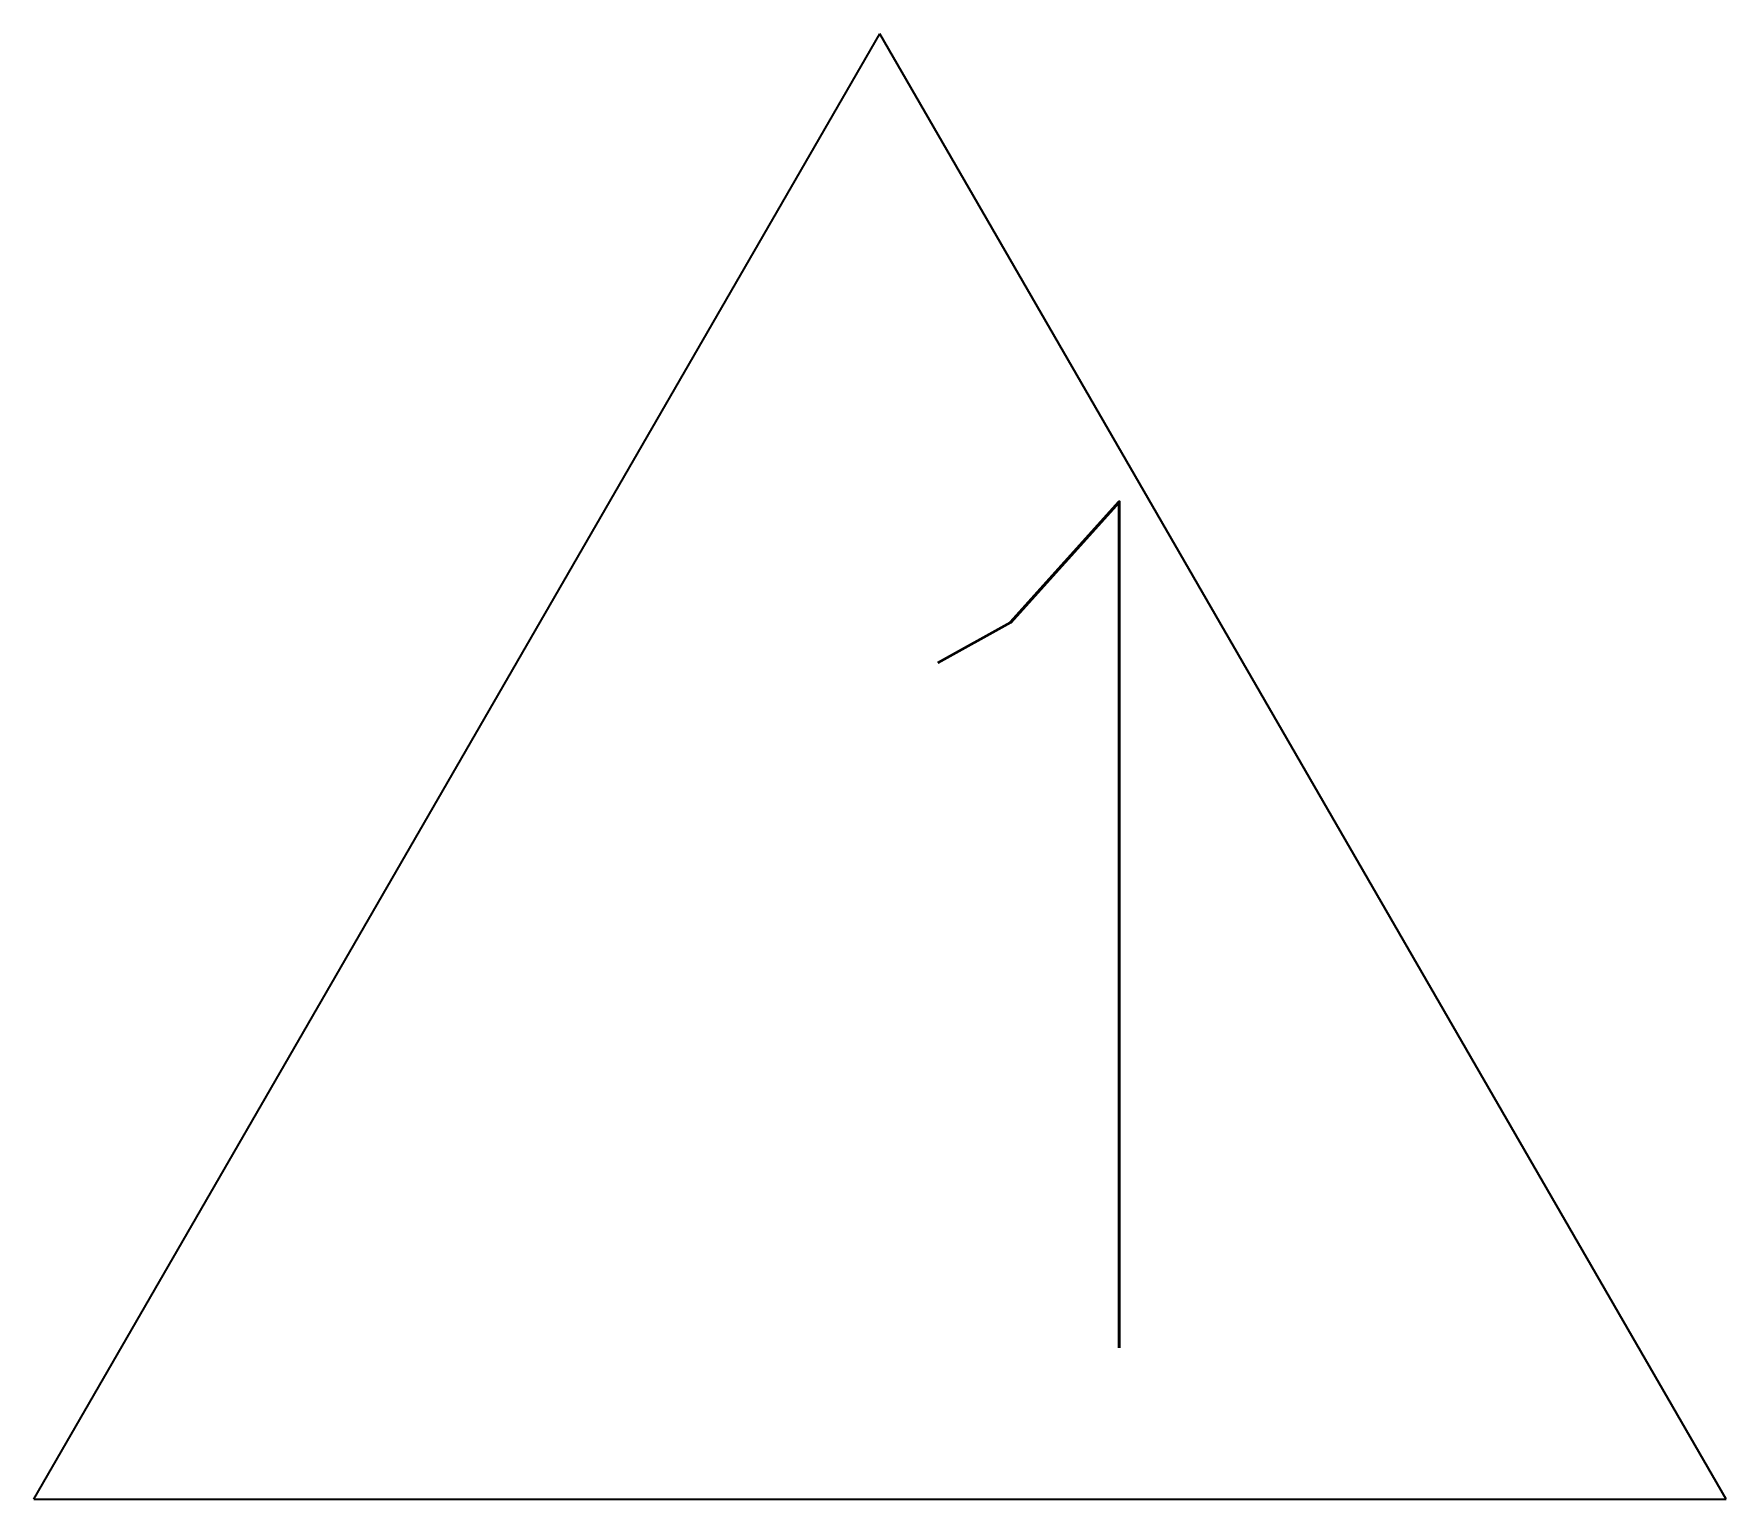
# Model space of a CAD drawing. Extents: x 500.26 to 505.26, y -4140.12 to -4135.79.
import ezdxf

# ---------------------------------------------------------------- set-up
doc = ezdxf.new("R2010")
doc.units = 0
doc.layers.add('NEWBLOCK', color=2, linetype='CONTINUOUS')
doc.styles.get("Standard").update_dxf_attribs({"font": 'txt.shx', "bigfont": 'CHINESET.shx'})

msp = doc.modelspace()

# ---------------------------------------------------------------- linework, layer by layer
at = {"layer": 'NEWBLOCK'}
for p in [(500.263, -4140.1193), (500.263, -4140.1193), (500.263, -4140.1193), (500.263, -4140.1193), (500.263, -4140.1193), (500.263, -4140.1193), (500.263, -4140.1193), (500.263, -4140.1193), (500.263, -4140.1193), (500.263, -4140.1193), (500.263, -4140.1193), (500.263, -4140.1193), (500.263, -4140.1193), (500.263, -4140.1193), (500.263, -4140.1193), (500.263, -4140.1193), (500.263, -4140.1193), (500.263, -4140.1193), (500.263, -4140.1193), (500.263, -4140.1193), (500.263, -4140.1193), (500.263, -4140.1193), (500.263, -4140.1193), (500.263, -4140.1193), (500.263, -4140.1193), (500.263, -4140.1193), (500.263, -4140.1193), (500.263, -4140.1193), (500.263, -4140.1193), (500.263, -4140.1193), (500.263, -4140.1193), (500.263, -4140.1193), (500.263, -4140.1193), (505.263, -4140.1193), (505.263, -4140.1193), (505.263, -4140.1193), (505.263, -4140.1193), (505.263, -4140.1193), (505.263, -4140.1193), (505.263, -4140.1193), (505.263, -4140.1193), (505.263, -4140.1193), (505.263, -4140.1193), (505.263, -4140.1193), (505.263, -4140.1193), (505.263, -4140.1193), (505.263, -4140.1193), (505.263, -4140.1193), (505.263, -4140.1193), (505.263, -4140.1193), (505.263, -4140.1193), (505.263, -4140.1193), (505.263, -4140.1193), (505.263, -4140.1193), (505.263, -4140.1193), (505.263, -4140.1193), (505.263, -4140.1193), (505.263, -4140.1193), (505.263, -4140.1193), (505.263, -4140.1193), (505.263, -4140.1193), (505.263, -4140.1193), (505.263, -4140.1193), (505.263, -4140.1193), (505.263, -4140.1193), (505.263, -4140.1193)]:
    msp.add_line(p, (502.763, -4135.7892), dxfattribs=at)
at = {"layer": 'NEWBLOCK', "linetype": 'Continuous'}
msp.add_line((500.263, -4140.1193), (505.263, -4140.1193), dxfattribs=at)
msp.add_line((500.263, -4140.1193), (505.263, -4140.1193), dxfattribs=at)
msp.add_line((500.263, -4140.1193), (505.263, -4140.1193), dxfattribs=at)
msp.add_line((500.263, -4140.1193), (505.263, -4140.1193), dxfattribs=at)
msp.add_line((500.263, -4140.1193), (505.263, -4140.1193), dxfattribs=at)
msp.add_line((500.263, -4140.1193), (505.263, -4140.1193), dxfattribs=at)
msp.add_line((500.263, -4140.1193), (505.263, -4140.1193), dxfattribs=at)
msp.add_line((500.263, -4140.1193), (505.263, -4140.1193), dxfattribs=at)
msp.add_line((500.263, -4140.1193), (505.263, -4140.1193), dxfattribs=at)
msp.add_line((500.263, -4140.1193), (505.263, -4140.1193), dxfattribs=at)
msp.add_line((500.263, -4140.1193), (505.263, -4140.1193), dxfattribs=at)
msp.add_line((500.263, -4140.1193), (505.263, -4140.1193), dxfattribs=at)
msp.add_line((500.263, -4140.1193), (505.263, -4140.1193), dxfattribs=at)
msp.add_line((500.263, -4140.1193), (505.263, -4140.1193), dxfattribs=at)
msp.add_line((500.263, -4140.1193), (505.263, -4140.1193), dxfattribs=at)
msp.add_line((500.263, -4140.1193), (505.263, -4140.1193), dxfattribs=at)
msp.add_line((500.263, -4140.1193), (505.263, -4140.1193), dxfattribs=at)
msp.add_line((500.263, -4140.1193), (505.263, -4140.1193), dxfattribs=at)
msp.add_line((500.263, -4140.1193), (505.263, -4140.1193), dxfattribs=at)
msp.add_line((500.263, -4140.1193), (505.263, -4140.1193), dxfattribs=at)
msp.add_line((500.263, -4140.1193), (505.263, -4140.1193), dxfattribs=at)
msp.add_line((500.263, -4140.1193), (505.263, -4140.1193), dxfattribs=at)
msp.add_line((500.263, -4140.1193), (505.263, -4140.1193), dxfattribs=at)
msp.add_line((500.263, -4140.1193), (505.263, -4140.1193), dxfattribs=at)
msp.add_line((500.263, -4140.1193), (505.263, -4140.1193), dxfattribs=at)
msp.add_line((500.263, -4140.1193), (505.263, -4140.1193), dxfattribs=at)
msp.add_line((500.263, -4140.1193), (505.263, -4140.1193), dxfattribs=at)
msp.add_line((500.263, -4140.1193), (505.263, -4140.1193), dxfattribs=at)
msp.add_line((500.263, -4140.1193), (505.263, -4140.1193), dxfattribs=at)
msp.add_line((500.263, -4140.1193), (505.263, -4140.1193), dxfattribs=at)
msp.add_line((500.263, -4140.1193), (505.263, -4140.1193), dxfattribs=at)
msp.add_line((500.263, -4140.1193), (505.263, -4140.1193), dxfattribs=at)
msp.add_line((500.263, -4140.1193), (505.263, -4140.1193), dxfattribs=at)

# ---------------------------------------------------------------- texts
msp.add_text('1', height=2.5, dxfattribs=at).set_placement((502.2912, -4139.672))
msp.add_text('1', height=2.5, dxfattribs=at).set_placement((502.2912, -4139.672))
msp.add_text('1', height=2.5, dxfattribs=at).set_placement((502.2912, -4139.672))
msp.add_text('1', height=2.5, dxfattribs=at).set_placement((502.2912, -4139.672))
msp.add_text('1', height=2.5, dxfattribs=at).set_placement((502.2912, -4139.672))
msp.add_text('1', height=2.5, dxfattribs=at).set_placement((502.2912, -4139.672))
msp.add_text('1', height=2.5, dxfattribs=at).set_placement((502.2912, -4139.672))
msp.add_text('1', height=2.5, dxfattribs=at).set_placement((502.2912, -4139.672))
msp.add_text('1', height=2.5, dxfattribs=at).set_placement((502.2912, -4139.672))
msp.add_text('1', height=2.5, dxfattribs=at).set_placement((502.2912, -4139.672))
msp.add_text('1', height=2.5, dxfattribs=at).set_placement((502.2912, -4139.672))
msp.add_text('1', height=2.5, dxfattribs=at).set_placement((502.2912, -4139.672))
msp.add_text('1', height=2.5, dxfattribs=at).set_placement((502.2912, -4139.672))
msp.add_text('1', height=2.5, dxfattribs=at).set_placement((502.2912, -4139.672))
msp.add_text('1', height=2.5, dxfattribs=at).set_placement((502.2912, -4139.672))
msp.add_text('1', height=2.5, dxfattribs=at).set_placement((502.2912, -4139.672))
msp.add_text('1', height=2.5, dxfattribs=at).set_placement((502.2912, -4139.672))
msp.add_text('1', height=2.5, dxfattribs=at).set_placement((502.2912, -4139.672))
msp.add_text('1', height=2.5, dxfattribs=at).set_placement((502.2912, -4139.672))
msp.add_text('1', height=2.5, dxfattribs=at).set_placement((502.2912, -4139.672))
msp.add_text('1', height=2.5, dxfattribs=at).set_placement((502.2912, -4139.672))
msp.add_text('1', height=2.5, dxfattribs=at).set_placement((502.2912, -4139.672))
msp.add_text('1', height=2.5, dxfattribs=at).set_placement((502.2912, -4139.672))
msp.add_text('1', height=2.5, dxfattribs=at).set_placement((502.2912, -4139.672))
msp.add_text('1', height=2.5, dxfattribs=at).set_placement((502.2912, -4139.672))
msp.add_text('1', height=2.5, dxfattribs=at).set_placement((502.2912, -4139.672))
msp.add_text('1', height=2.5, dxfattribs=at).set_placement((502.2912, -4139.672))
msp.add_text('1', height=2.5, dxfattribs=at).set_placement((502.2912, -4139.672))
msp.add_text('1', height=2.5, dxfattribs=at).set_placement((502.2912, -4139.672))
msp.add_text('1', height=2.5, dxfattribs=at).set_placement((502.2912, -4139.672))
msp.add_text('1', height=2.5, dxfattribs=at).set_placement((502.2912, -4139.672))
msp.add_text('1', height=2.5, dxfattribs=at).set_placement((502.2912, -4139.672))
msp.add_text('1', height=2.5, dxfattribs=at).set_placement((502.2912, -4139.672))

doc.saveas('drawing.dxf')
